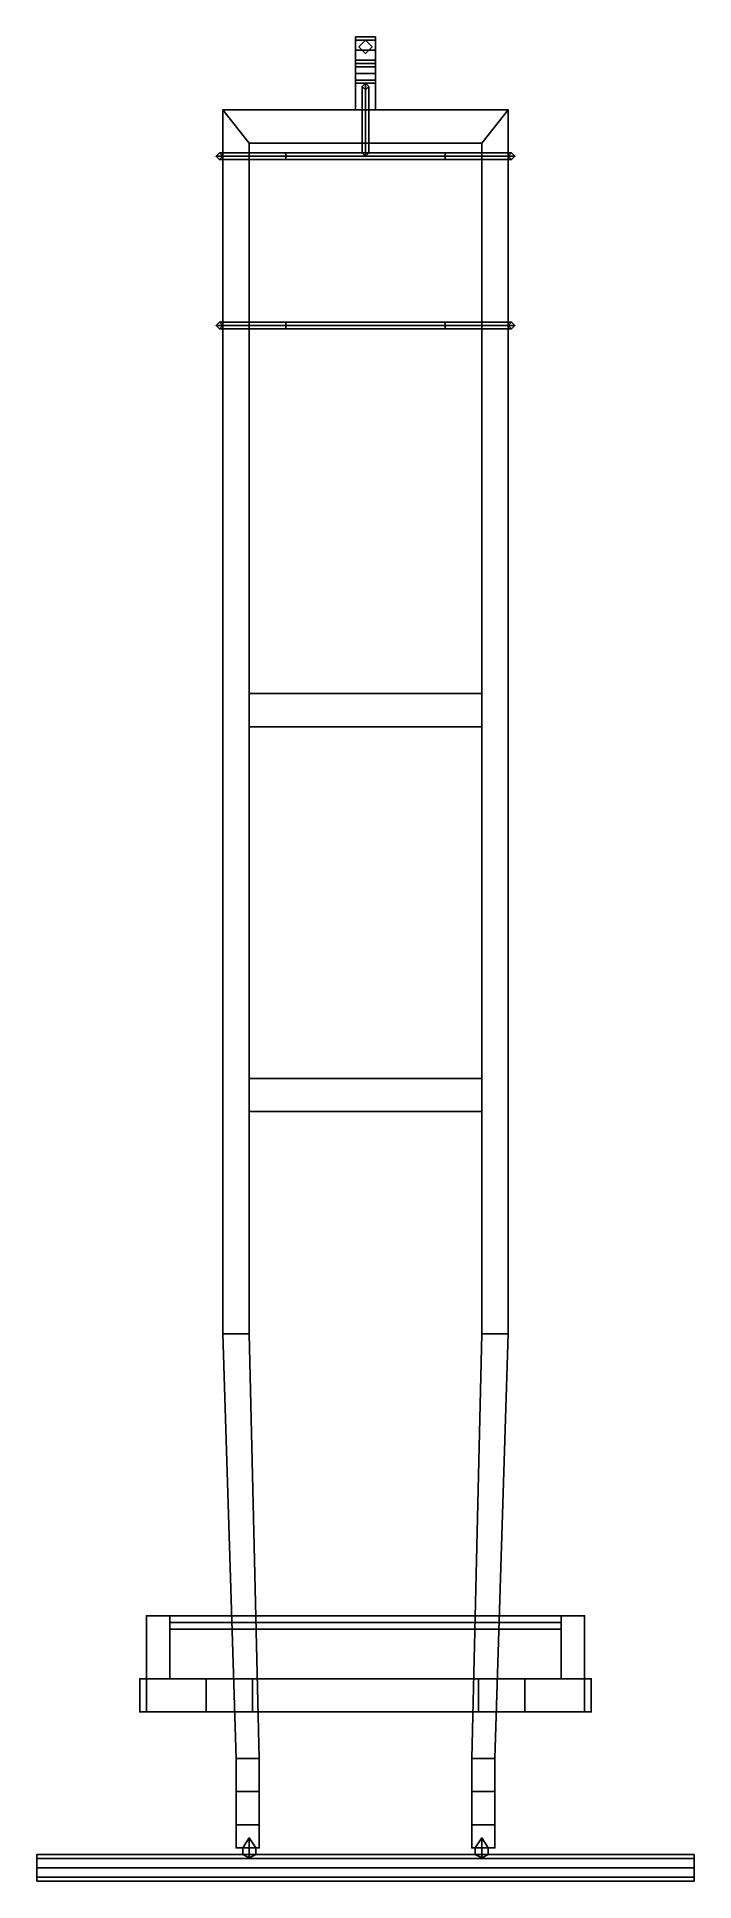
# Model space of a CAD drawing. Extents: x -0.99 to 0.99, y -2.39 to 3.17.
import ezdxf

# ---------------------------------------------------------------- set-up
doc = ezdxf.new("R2010")
doc.units = 0
doc.layers.add('FRAME', color=5, linetype='CONTINUOUS')

msp = doc.modelspace()

# ---------------------------------------------------------------- linework, layer by layer
at = {"layer": 'FRAME'}
for points in [[(-0.03, 3.17, 0.61), (-0.03, 3.09, 0.61), (0.03, 3.09, 0.61), (0.03, 3.17, 0.61)], [(0.03, 3.17, 0.61), (0.03, 3.16, 0.56), (-0.03, 3.16, 0.56), (-0.03, 3.17, 0.61)], [(-0.03, 3.16, 0.56), (-0.03, 3.08, 0.56), (-0.03, 3.09, 0.61), (-0.03, 3.17, 0.61)], [(0.03, 3.09, 0.61), (0.03, 3.08, 0.56), (0.03, 3.16, 0.56), (0.03, 3.17, 0.61)], [(0.03, 3.16, 0.56), (0.03, 3.08, 0.56), (-0.03, 3.08, 0.56), (-0.03, 3.16, 0.56)], [(-0.03, 3.16, 0.68), (-0.03, 3.13, 0.72), (0.03, 3.13, 0.72), (0.03, 3.16, 0.68)], [(-0.03, 3.09, 0.68), (-0.03, 3.1, 0.72), (-0.03, 3.13, 0.72), (-0.03, 3.16, 0.68)], [(0.03, 3.16, 0.68), (0.03, 3.09, 0.68), (-0.03, 3.09, 0.68), (-0.03, 3.16, 0.68)], [(-0.03, 3.13, 0.72), (-0.03, 3.1, 0.72), (0.03, 3.1, 0.72), (0.03, 3.13, 0.72)], [(0, 3.16, 0.61), (-0.02, 3.14, 0.61), (-0.02, 3.14, 0.68), (0, 3.16, 0.68)], [(-0.02, 3.14, 0.61), (0, 3.12, 0.61), (0, 3.12, 0.68), (-0.02, 3.14, 0.68)], [(0.02, 3.14, 0.61), (0, 3.16, 0.61), (0, 3.16, 0.68), (0.02, 3.14, 0.68)], [(0, 3.12, 0.61), (0.02, 3.14, 0.61), (0.02, 3.14, 0.68), (0, 3.12, 0.68)], [(0.03, 3.13, 0.72), (0.03, 3.1, 0.72), (0.03, 3.09, 0.68), (0.03, 3.16, 0.68)], [(-0.03, 3.09, 0.68), (-0.03, 3.06, 0.71), (-0.03, 3.1, 0.72), (-0.03, 3.09, 0.68)], [(-0.03, 3.1, 0.72), (-0.03, 3.06, 0.71), (0.03, 3.06, 0.71), (0.03, 3.1, 0.72)], [(-0.03, 3.08, 0.56), (-0.03, 3.04, 0.58), (-0.03, 3.03, 0.66), (-0.03, 3.09, 0.61)], [(-0.03, 3.09, 0.61), (-0.03, 3.03, 0.66), (-0.03, 3.06, 0.71), (-0.03, 3.09, 0.68)], [(0.03, 3.09, 0.68), (0.03, 3.09, 0.61), (-0.03, 3.09, 0.61), (-0.03, 3.09, 0.68)], [(0.03, 3.08, 0.56), (0.03, 3.04, 0.58), (-0.03, 3.04, 0.58), (-0.03, 3.08, 0.56)], [(-0.03, 3.06, 0.71), (-0.03, 3.03, 0.66), (0.03, 3.03, 0.66), (0.03, 3.06, 0.71)], [(0.03, 3.1, 0.72), (0.03, 3.06, 0.71), (0.03, 3.09, 0.68)], [(0.03, 3.03, 0.66), (0.03, 3.04, 0.58), (0.03, 3.08, 0.56), (0.03, 3.09, 0.61)], [(0.03, 3.06, 0.71), (0.03, 3.03, 0.66), (0.03, 3.09, 0.61), (0.03, 3.09, 0.68)], [(-0.03, 3.04, 0.58), (-0.03, 2.95, 0.58), (-0.03, 2.95, 0.66), (-0.03, 3.03, 0.66)], [(0.03, 3.04, 0.58), (0.03, 2.95, 0.58), (-0.03, 2.95, 0.58), (-0.03, 3.04, 0.58)], [(-0.03, 3.03, 0.66), (-0.03, 2.95, 0.66), (0.03, 2.95, 0.66), (0.03, 3.03, 0.66)], [(-0.01, 3.02, 0.32), (0, 3.03, 0.31), (0, 2.81, 0.31), (-0.01, 2.82, 0.32)], [(-0.01, 3.02, 0.5), (0, 3.03, 0.51), (0, 3.03, 0.31), (-0.01, 3.02, 0.32)], [(-0.01, 2.95, 0.56), (0, 2.95, 0.57), (0, 3.03, 0.51), (-0.01, 3.02, 0.5)], [(0, 3.01, 0.33), (-0.01, 3.02, 0.32), (-0.01, 2.82, 0.32), (0, 2.81, 0.33)], [(0, 3.01, 0.49), (-0.01, 3.02, 0.5), (-0.01, 3.02, 0.32), (0, 3.01, 0.33)], [(0, 2.95, 0.55), (-0.01, 2.95, 0.56), (-0.01, 3.02, 0.5), (0, 3.01, 0.49)], [(0, 3.03, 0.31), (0.01, 3.02, 0.32), (0.01, 2.82, 0.32), (0, 2.81, 0.31)], [(0, 3.03, 0.51), (0.01, 3.02, 0.5), (0.01, 3.02, 0.32), (0, 3.03, 0.31)], [(0, 2.95, 0.57), (0.01, 2.95, 0.56), (0.01, 3.02, 0.5), (0, 3.03, 0.51)], [(0.01, 3.02, 0.32), (0, 3.01, 0.33), (0, 2.81, 0.33), (0.01, 2.82, 0.32)], [(0.01, 3.02, 0.5), (0, 3.01, 0.49), (0, 3.01, 0.33), (0.01, 3.02, 0.32)], [(0.01, 2.95, 0.56), (0, 2.95, 0.55), (0, 3.01, 0.49), (0.01, 3.02, 0.5)], [(0.03, 2.95, 0.66), (0.03, 2.95, 0.58), (0.03, 3.04, 0.58), (0.03, 3.03, 0.66)], [(0.43, 2.95, 0.69), (0.43, 2.95, 0.55), (-0.43, 2.95, 0.55), (-0.43, 2.95, 0.69)], [(0.43, 2.95, 0.55), (0.35, 2.85, 0.55), (-0.35, 2.85, 0.55), (-0.43, 2.95, 0.55)], [(-0.43, 2.95, 0.69), (-0.35, 2.85, 0.69), (0.35, 2.85, 0.69), (0.43, 2.95, 0.69)], [(-0.43, 2.95, 0.55), (-0.35, 2.85, 0.55), (-0.35, -0.74, 0.55), (-0.43, -0.74, 0.55)], [(-0.43, -0.74, 0.69), (-0.35, -0.74, 0.69), (-0.35, 2.85, 0.69), (-0.43, 2.95, 0.69)], [(-0.43, 2.95, 0.69), (-0.43, 2.95, 0.55), (-0.43, -0.74, 0.55), (-0.43, -0.74, 0.69)], [(0.35, -0.74, 0.69), (0.43, -0.74, 0.69), (0.43, 2.95, 0.69), (0.35, 2.85, 0.69)], [(0.35, 2.85, 0.55), (0.43, 2.95, 0.55), (0.43, -0.74, 0.55), (0.35, -0.74, 0.55)], [(0.43, -0.74, 0.69), (0.43, -0.74, 0.55), (0.43, 2.95, 0.55), (0.43, 2.95, 0.69)], [(-0.35, 2.85, 0.69), (-0.35, 2.85, 0.55), (0.35, 2.85, 0.55), (0.35, 2.85, 0.69)], [(-0.35, -0.74, 0.69), (-0.35, -0.74, 0.55), (-0.35, 2.85, 0.55), (-0.35, 2.85, 0.69)], [(0.35, 2.85, 0.69), (0.35, 2.85, 0.55), (0.35, -0.74, 0.55), (0.35, -0.74, 0.69)], [(-0.45, 2.81, 0.64), (-0.44, 2.82, 0.64), (-0.44, 2.82, 0.36), (-0.45, 2.81, 0.35)], [(-0.45, 2.81, 0.35), (-0.44, 2.82, 0.36), (-0.24, 2.82, 0.32), (-0.24, 2.81, 0.31)], [(-0.44, 2.8, 0.64), (-0.43, 2.81, 0.64), (-0.44, 2.82, 0.64), (-0.45, 2.81, 0.64)], [(-0.44, 2.8, 0.64), (-0.45, 2.81, 0.64), (-0.45, 2.81, 0.35), (-0.44, 2.8, 0.36)], [(-0.44, 2.8, 0.36), (-0.45, 2.81, 0.35), (-0.24, 2.81, 0.31), (-0.24, 2.8, 0.32)], [(-0.44, 2.82, 0.64), (-0.43, 2.81, 0.64), (-0.43, 2.81, 0.37), (-0.44, 2.82, 0.36)], [(-0.44, 2.82, 0.36), (-0.43, 2.81, 0.37), (-0.24, 2.81, 0.33), (-0.24, 2.82, 0.32)], [(-0.43, 2.81, 0.64), (-0.44, 2.8, 0.64), (-0.44, 2.8, 0.36), (-0.43, 2.81, 0.37)], [(-0.43, 2.81, 0.37), (-0.44, 2.8, 0.36), (-0.24, 2.8, 0.32), (-0.24, 2.81, 0.33)], [(0.24, 2.81, 0.33), (0.24, 2.82, 0.32), (-0.24, 2.82, 0.32), (-0.24, 2.81, 0.33)], [(0.24, 2.82, 0.32), (0.24, 2.81, 0.31), (-0.24, 2.81, 0.31), (-0.24, 2.82, 0.32)], [(0.24, 2.8, 0.32), (0.24, 2.81, 0.33), (-0.24, 2.81, 0.33), (-0.24, 2.8, 0.32)], [(0.24, 2.81, 0.31), (0.24, 2.8, 0.32), (-0.24, 2.8, 0.32), (-0.24, 2.81, 0.31)], [(0.44, 2.82, 0.36), (0.45, 2.81, 0.35), (0.24, 2.81, 0.31), (0.24, 2.82, 0.32)], [(0.43, 2.81, 0.37), (0.44, 2.82, 0.36), (0.24, 2.82, 0.32), (0.24, 2.81, 0.33)], [(0.45, 2.81, 0.35), (0.44, 2.8, 0.36), (0.24, 2.8, 0.32), (0.24, 2.81, 0.31)], [(0.44, 2.8, 0.36), (0.43, 2.81, 0.37), (0.24, 2.81, 0.33), (0.24, 2.8, 0.32)], [(0.43, 2.81, 0.64), (0.44, 2.82, 0.64), (0.44, 2.82, 0.36), (0.43, 2.81, 0.37)], [(0.44, 2.8, 0.64), (0.45, 2.81, 0.64), (0.44, 2.82, 0.64), (0.43, 2.81, 0.64)], [(0.44, 2.8, 0.64), (0.43, 2.81, 0.64), (0.43, 2.81, 0.37), (0.44, 2.8, 0.36)], [(0.44, 2.82, 0.64), (0.45, 2.81, 0.64), (0.45, 2.81, 0.35), (0.44, 2.82, 0.36)], [(0.45, 2.81, 0.64), (0.44, 2.8, 0.64), (0.44, 2.8, 0.36), (0.45, 2.81, 0.35)], [(-0.45, 2.3, 0.64), (-0.44, 2.31, 0.64), (-0.44, 2.31, 0.36), (-0.45, 2.3, 0.35)], [(-0.45, 2.3, 0.35), (-0.44, 2.31, 0.36), (-0.24, 2.31, 0.32), (-0.24, 2.3, 0.31)], [(-0.44, 2.29, 0.64), (-0.43, 2.3, 0.64), (-0.44, 2.31, 0.64), (-0.45, 2.3, 0.64)], [(-0.44, 2.29, 0.64), (-0.45, 2.3, 0.64), (-0.45, 2.3, 0.35), (-0.44, 2.29, 0.36)], [(-0.44, 2.29, 0.36), (-0.45, 2.3, 0.35), (-0.24, 2.3, 0.31), (-0.24, 2.29, 0.32)], [(-0.44, 2.31, 0.64), (-0.43, 2.3, 0.64), (-0.43, 2.3, 0.37), (-0.44, 2.31, 0.36)], [(-0.44, 2.31, 0.36), (-0.43, 2.3, 0.37), (-0.24, 2.3, 0.33), (-0.24, 2.31, 0.32)], [(-0.43, 2.3, 0.64), (-0.44, 2.29, 0.64), (-0.44, 2.29, 0.36), (-0.43, 2.3, 0.37)], [(-0.43, 2.3, 0.37), (-0.44, 2.29, 0.36), (-0.24, 2.29, 0.32), (-0.24, 2.3, 0.33)], [(0.24, 2.31, 0.32), (0.24, 2.3, 0.31), (-0.24, 2.3, 0.31), (-0.24, 2.31, 0.32)], [(0.24, 2.3, 0.33), (0.24, 2.31, 0.32), (-0.24, 2.31, 0.32), (-0.24, 2.3, 0.33)], [(0.24, 2.3, 0.31), (0.24, 2.29, 0.32), (-0.24, 2.29, 0.32), (-0.24, 2.3, 0.31)], [(0.24, 2.29, 0.32), (0.24, 2.3, 0.33), (-0.24, 2.3, 0.33), (-0.24, 2.29, 0.32)], [(0.43, 2.3, 0.37), (0.44, 2.31, 0.36), (0.24, 2.31, 0.32), (0.24, 2.3, 0.33)], [(0.44, 2.31, 0.36), (0.45, 2.3, 0.35), (0.24, 2.3, 0.31), (0.24, 2.31, 0.32)], [(0.44, 2.29, 0.36), (0.43, 2.3, 0.37), (0.24, 2.3, 0.33), (0.24, 2.29, 0.32)], [(0.45, 2.3, 0.35), (0.44, 2.29, 0.36), (0.24, 2.29, 0.32), (0.24, 2.3, 0.31)], [(0.43, 2.3, 0.64), (0.44, 2.31, 0.64), (0.44, 2.31, 0.36), (0.43, 2.3, 0.37)], [(0.44, 2.29, 0.64), (0.45, 2.3, 0.64), (0.44, 2.31, 0.64), (0.43, 2.3, 0.64)], [(0.44, 2.29, 0.64), (0.43, 2.3, 0.64), (0.43, 2.3, 0.37), (0.44, 2.29, 0.36)], [(0.44, 2.31, 0.64), (0.45, 2.3, 0.64), (0.45, 2.3, 0.35), (0.44, 2.31, 0.36)], [(0.45, 2.3, 0.64), (0.44, 2.29, 0.64), (0.44, 2.29, 0.36), (0.45, 2.3, 0.35)], [(0.35, 1.19, 0.69), (0.35, 1.19, 0.65), (-0.35, 1.19, 0.65), (-0.35, 1.19, 0.69)], [(0.35, 1.19, 0.65), (0.35, 1.09, 0.65), (-0.35, 1.09, 0.65), (-0.35, 1.19, 0.65)], [(-0.35, 1.19, 0.69), (-0.35, 1.09, 0.69), (0.35, 1.09, 0.69), (0.35, 1.19, 0.69)], [(-0.35, 1.09, 0.69), (-0.35, 1.09, 0.65), (0.35, 1.09, 0.65), (0.35, 1.09, 0.69)], [(0.35, 0.03, 0.69), (0.35, 0.03, 0.65), (-0.35, 0.03, 0.65), (-0.35, 0.03, 0.69)], [(0.35, 0.03, 0.65), (0.35, -0.07, 0.65), (-0.35, -0.07, 0.65), (-0.35, 0.03, 0.65)], [(-0.35, 0.03, 0.69), (-0.35, -0.07, 0.69), (0.35, -0.07, 0.69), (0.35, 0.03, 0.69)], [(-0.35, -0.07, 0.69), (-0.35, -0.07, 0.65), (0.35, -0.07, 0.65), (0.35, -0.07, 0.69)], [(-0.43, -0.74, 0.69), (-0.43, -0.74, 0.55), (-0.39, -2.02, 0.55), (-0.39, -2.02, 0.69)], [(-0.43, -0.74, 0.55), (-0.35, -0.74, 0.55), (-0.32, -2.02, 0.55), (-0.39, -2.02, 0.55)], [(-0.39, -2.02, 0.69), (-0.32, -2.02, 0.69), (-0.35, -0.74, 0.69), (-0.43, -0.74, 0.69)], [(-0.32, -2.02, 0.69), (-0.32, -2.02, 0.55), (-0.35, -0.74, 0.55), (-0.35, -0.74, 0.69)], [(0.35, -0.74, 0.55), (0.43, -0.74, 0.55), (0.39, -2.02, 0.55), (0.32, -2.02, 0.55)], [(0.32, -2.02, 0.69), (0.39, -2.02, 0.69), (0.43, -0.74, 0.69), (0.35, -0.74, 0.69)], [(0.35, -0.74, 0.69), (0.35, -0.74, 0.55), (0.32, -2.02, 0.55), (0.32, -2.02, 0.69)], [(0.39, -2.02, 0.69), (0.39, -2.02, 0.55), (0.43, -0.74, 0.55), (0.43, -0.74, 0.69)], [(-0.66, -1.78, 0.44), (-0.59, -1.78, 0.44), (-0.59, -1.59, 0.44), (-0.66, -1.59, 0.44)], [(-0.66, -1.78, 0.39), (-0.66, -1.78, 0.44), (-0.66, -1.59, 0.44), (-0.66, -1.59, 0.39)], [(-0.66, -1.59, 0.39), (-0.66, -1.59, 0.44), (-0.59, -1.59, 0.44), (-0.59, -1.59, 0.39)], [(-0.59, -1.78, 0.44), (-0.59, -1.78, 0.39), (-0.59, -1.59, 0.39), (-0.59, -1.59, 0.44)], [(0.59, -1.61, 0.44), (0.59, -1.59, 0.42), (-0.59, -1.59, 0.42), (-0.59, -1.61, 0.44)], [(0.59, -1.59, 0.42), (0.59, -1.61, 0.4), (-0.59, -1.61, 0.4), (-0.59, -1.59, 0.42)], [(0.59, -1.63, 0.42), (0.59, -1.61, 0.44), (-0.59, -1.61, 0.44), (-0.59, -1.63, 0.42)], [(0.59, -1.61, 0.4), (0.59, -1.63, 0.42), (-0.59, -1.63, 0.42), (-0.59, -1.61, 0.4)], [(0.59, -1.59, 0.39), (0.59, -1.59, 0.44), (0.66, -1.59, 0.44), (0.66, -1.59, 0.39)], [(0.59, -1.78, 0.39), (0.59, -1.78, 0.44), (0.59, -1.59, 0.44), (0.59, -1.59, 0.39)], [(0.59, -1.78, 0.44), (0.66, -1.78, 0.44), (0.66, -1.59, 0.44), (0.59, -1.59, 0.44)], [(0.66, -1.78, 0.44), (0.66, -1.78, 0.39), (0.66, -1.59, 0.39), (0.66, -1.59, 0.44)], [(-0.68, -1.78, 0.47), (-0.66, -1.78, 0.47), (-0.66, -1.78, 0.39), (-0.68, -1.78, 0.39)], [(-0.68, -1.88, 0.47), (-0.66, -1.88, 0.47), (-0.66, -1.78, 0.47), (-0.68, -1.78, 0.47)], [(-0.68, -1.78, 0.39), (-0.66, -1.78, 0.39), (-0.66, -1.88, 0.39), (-0.68, -1.88, 0.39)], [(-0.66, -1.78, 0.47), (-0.34, -1.78, 0.34), (-0.48, -1.78, 0.29), (-0.66, -1.78, 0.39)], [(-0.66, -1.88, 0.47), (-0.34, -1.88, 0.34), (-0.34, -1.78, 0.34), (-0.66, -1.78, 0.47)], [(-0.66, -1.78, 0.39), (-0.48, -1.78, 0.29), (-0.48, -1.88, 0.29), (-0.66, -1.88, 0.39)], [(-0.48, -1.78, 0.29), (0.48, -1.78, 0.29), (0.48, -1.88, 0.29), (-0.48, -1.88, 0.29)], [(-0.34, -1.78, 0.34), (0.34, -1.78, 0.34), (0.48, -1.78, 0.29), (-0.48, -1.78, 0.29)], [(-0.34, -1.88, 0.34), (0.34, -1.88, 0.34), (0.34, -1.78, 0.34), (-0.34, -1.78, 0.34)], [(0.66, -1.78, 0.47), (0.34, -1.78, 0.34), (0.34, -1.88, 0.34), (0.66, -1.88, 0.47)], [(0.66, -1.78, 0.39), (0.48, -1.78, 0.29), (0.34, -1.78, 0.34), (0.66, -1.78, 0.47)], [(0.66, -1.88, 0.39), (0.48, -1.88, 0.29), (0.48, -1.78, 0.29), (0.66, -1.78, 0.39)], [(0.68, -1.88, 0.39), (0.66, -1.88, 0.39), (0.66, -1.78, 0.39), (0.68, -1.78, 0.39)], [(0.68, -1.78, 0.47), (0.66, -1.78, 0.47), (0.66, -1.88, 0.47), (0.68, -1.88, 0.47)], [(0.68, -1.78, 0.39), (0.66, -1.78, 0.39), (0.66, -1.78, 0.47), (0.68, -1.78, 0.47)], [(-0.68, -1.88, 0.39), (-0.66, -1.88, 0.39), (-0.66, -1.88, 0.47), (-0.68, -1.88, 0.47)], [(-0.66, -1.88, 0.39), (-0.48, -1.88, 0.29), (-0.34, -1.88, 0.34), (-0.66, -1.88, 0.47)], [(-0.48, -1.88, 0.29), (0.48, -1.88, 0.29), (0.34, -1.88, 0.34), (-0.34, -1.88, 0.34)], [(0.66, -1.88, 0.47), (0.34, -1.88, 0.34), (0.48, -1.88, 0.29), (0.66, -1.88, 0.39)], [(0.68, -1.88, 0.47), (0.66, -1.88, 0.47), (0.66, -1.88, 0.39), (0.68, -1.88, 0.39)], [(-0.39, -2.12, 0.66), (-0.32, -2.12, 0.66), (-0.32, -2.02, 0.69), (-0.39, -2.02, 0.69)], [(-0.39, -2.02, 0.55), (-0.32, -2.02, 0.55), (-0.32, -2.12, 0.53), (-0.39, -2.12, 0.53)], [(-0.39, -2.02, 0.69), (-0.39, -2.02, 0.55), (-0.39, -2.12, 0.53), (-0.39, -2.12, 0.66)], [(-0.32, -2.02, 0.55), (-0.32, -2.02, 0.69), (-0.32, -2.12, 0.66), (-0.32, -2.12, 0.53)], [(0.32, -2.02, 0.69), (0.32, -2.02, 0.55), (0.32, -2.12, 0.53), (0.32, -2.12, 0.66)], [(0.32, -2.02, 0.55), (0.39, -2.02, 0.55), (0.39, -2.12, 0.53), (0.32, -2.12, 0.53)], [(0.32, -2.12, 0.66), (0.39, -2.12, 0.66), (0.39, -2.02, 0.69), (0.32, -2.02, 0.69)], [(0.39, -2.02, 0.55), (0.39, -2.02, 0.69), (0.39, -2.12, 0.66), (0.39, -2.12, 0.53)], [(-0.39, -2.29, 0.51), (-0.32, -2.29, 0.51), (-0.32, -2.12, 0.66), (-0.39, -2.12, 0.66)], [(-0.39, -2.12, 0.53), (-0.32, -2.12, 0.53), (-0.32, -2.22, 0.45), (-0.39, -2.22, 0.45)], [(-0.39, -2.12, 0.66), (-0.39, -2.12, 0.53), (-0.39, -2.22, 0.45), (-0.39, -2.29, 0.51)], [(-0.32, -2.12, 0.53), (-0.32, -2.12, 0.66), (-0.32, -2.29, 0.51), (-0.32, -2.22, 0.45)], [(0.32, -2.12, 0.66), (0.32, -2.12, 0.53), (0.32, -2.22, 0.45), (0.32, -2.29, 0.51)], [(0.32, -2.29, 0.51), (0.39, -2.29, 0.51), (0.39, -2.12, 0.66), (0.32, -2.12, 0.66)], [(0.32, -2.12, 0.53), (0.39, -2.12, 0.53), (0.39, -2.22, 0.45), (0.32, -2.22, 0.45)], [(0.39, -2.12, 0.53), (0.39, -2.12, 0.66), (0.39, -2.29, 0.51), (0.39, -2.22, 0.45)], [(-0.39, -2.22, 0.45), (-0.32, -2.22, 0.45), (-0.32, -2.29, 0.45), (-0.39, -2.29, 0.45)], [(-0.39, -2.29, 0.51), (-0.39, -2.22, 0.45), (-0.39, -2.29, 0.45)], [(-0.32, -2.22, 0.45), (-0.32, -2.29, 0.51), (-0.32, -2.29, 0.45)], [(0.32, -2.29, 0.51), (0.32, -2.22, 0.45), (0.32, -2.29, 0.45)], [(0.32, -2.22, 0.45), (0.39, -2.22, 0.45), (0.39, -2.29, 0.45), (0.32, -2.29, 0.45)], [(0.39, -2.22, 0.45), (0.39, -2.29, 0.51), (0.39, -2.29, 0.45)], [(-0.35, -2.26, 0.53), (-0.37, -2.29, 0.51), (-0.37, -2.31, 0.51), (-0.35, -2.32, 0.53)], [(-0.33, -2.29, 0.51), (-0.35, -2.26, 0.53), (-0.35, -2.32, 0.53), (-0.33, -2.31, 0.51)], [(0.35, -2.26, 0.53), (0.33, -2.29, 0.51), (0.33, -2.31, 0.51), (0.35, -2.32, 0.53)], [(0.37, -2.29, 0.51), (0.35, -2.26, 0.53), (0.35, -2.32, 0.53), (0.37, -2.31, 0.51)], [(-0.99, -2.3783, 0.5383), (-0.99, -2.35, 0.55), (-0.99, -2.3217, 0.5383), (-0.99, -2.31, 0.51)], [(-0.99, -2.39, 0.51), (-0.99, -2.3783, 0.5383), (-0.99, -2.31, 0.51), (-0.99, -2.3217, 0.4817)], [(0.99, -2.3217, 0.5383), (0.99, -2.31, 0.51), (-0.99, -2.31, 0.51), (-0.99, -2.3217, 0.5383)], [(0.99, -2.31, 0.51), (0.99, -2.3217, 0.4817), (-0.99, -2.3217, 0.4817), (-0.99, -2.31, 0.51)], [(-0.99, -2.3783, 0.4817), (-0.99, -2.39, 0.51), (-0.99, -2.3217, 0.4817), (-0.99, -2.35, 0.47)], [(0.99, -2.35, 0.55), (0.99, -2.3217, 0.5383), (-0.99, -2.3217, 0.5383), (-0.99, -2.35, 0.55)], [(0.99, -2.3217, 0.4817), (0.99, -2.35, 0.47), (-0.99, -2.35, 0.47), (-0.99, -2.3217, 0.4817)], [(-0.39, -2.29, 0.45), (-0.32, -2.29, 0.45), (-0.32, -2.29, 0.51), (-0.39, -2.29, 0.51)], [(-0.37, -2.29, 0.51), (-0.35, -2.29, 0.49), (-0.35, -2.32, 0.49), (-0.37, -2.31, 0.51)], [(-0.35, -2.29, 0.49), (-0.33, -2.29, 0.51), (-0.33, -2.31, 0.51), (-0.35, -2.32, 0.49)], [(0.32, -2.29, 0.45), (0.39, -2.29, 0.45), (0.39, -2.29, 0.51), (0.32, -2.29, 0.51)], [(0.33, -2.29, 0.51), (0.35, -2.29, 0.49), (0.35, -2.32, 0.49), (0.33, -2.31, 0.51)], [(0.35, -2.29, 0.49), (0.37, -2.29, 0.51), (0.37, -2.31, 0.51), (0.35, -2.32, 0.49)], [(0.99, -2.3217, 0.4817), (0.99, -2.31, 0.51), (0.99, -2.3783, 0.4817), (0.99, -2.35, 0.47)], [(0.99, -2.31, 0.51), (0.99, -2.3217, 0.5383), (0.99, -2.39, 0.51), (0.99, -2.3783, 0.4817)], [(0.99, -2.3217, 0.5383), (0.99, -2.35, 0.55), (0.99, -2.3783, 0.5383), (0.99, -2.39, 0.51)], [(0.99, -2.3783, 0.5383), (0.99, -2.35, 0.55), (-0.99, -2.35, 0.55), (-0.99, -2.3783, 0.5383)], [(0.99, -2.35, 0.47), (0.99, -2.3783, 0.4817), (-0.99, -2.3783, 0.4817), (-0.99, -2.35, 0.47)], [(0.99, -2.39, 0.51), (0.99, -2.3783, 0.5383), (-0.99, -2.3783, 0.5383), (-0.99, -2.39, 0.51)], [(0.99, -2.3783, 0.4817), (0.99, -2.39, 0.51), (-0.99, -2.39, 0.51), (-0.99, -2.3783, 0.4817)]]:
    msp.add_3dface(points, dxfattribs=at)

doc.saveas('drawing.dxf')
